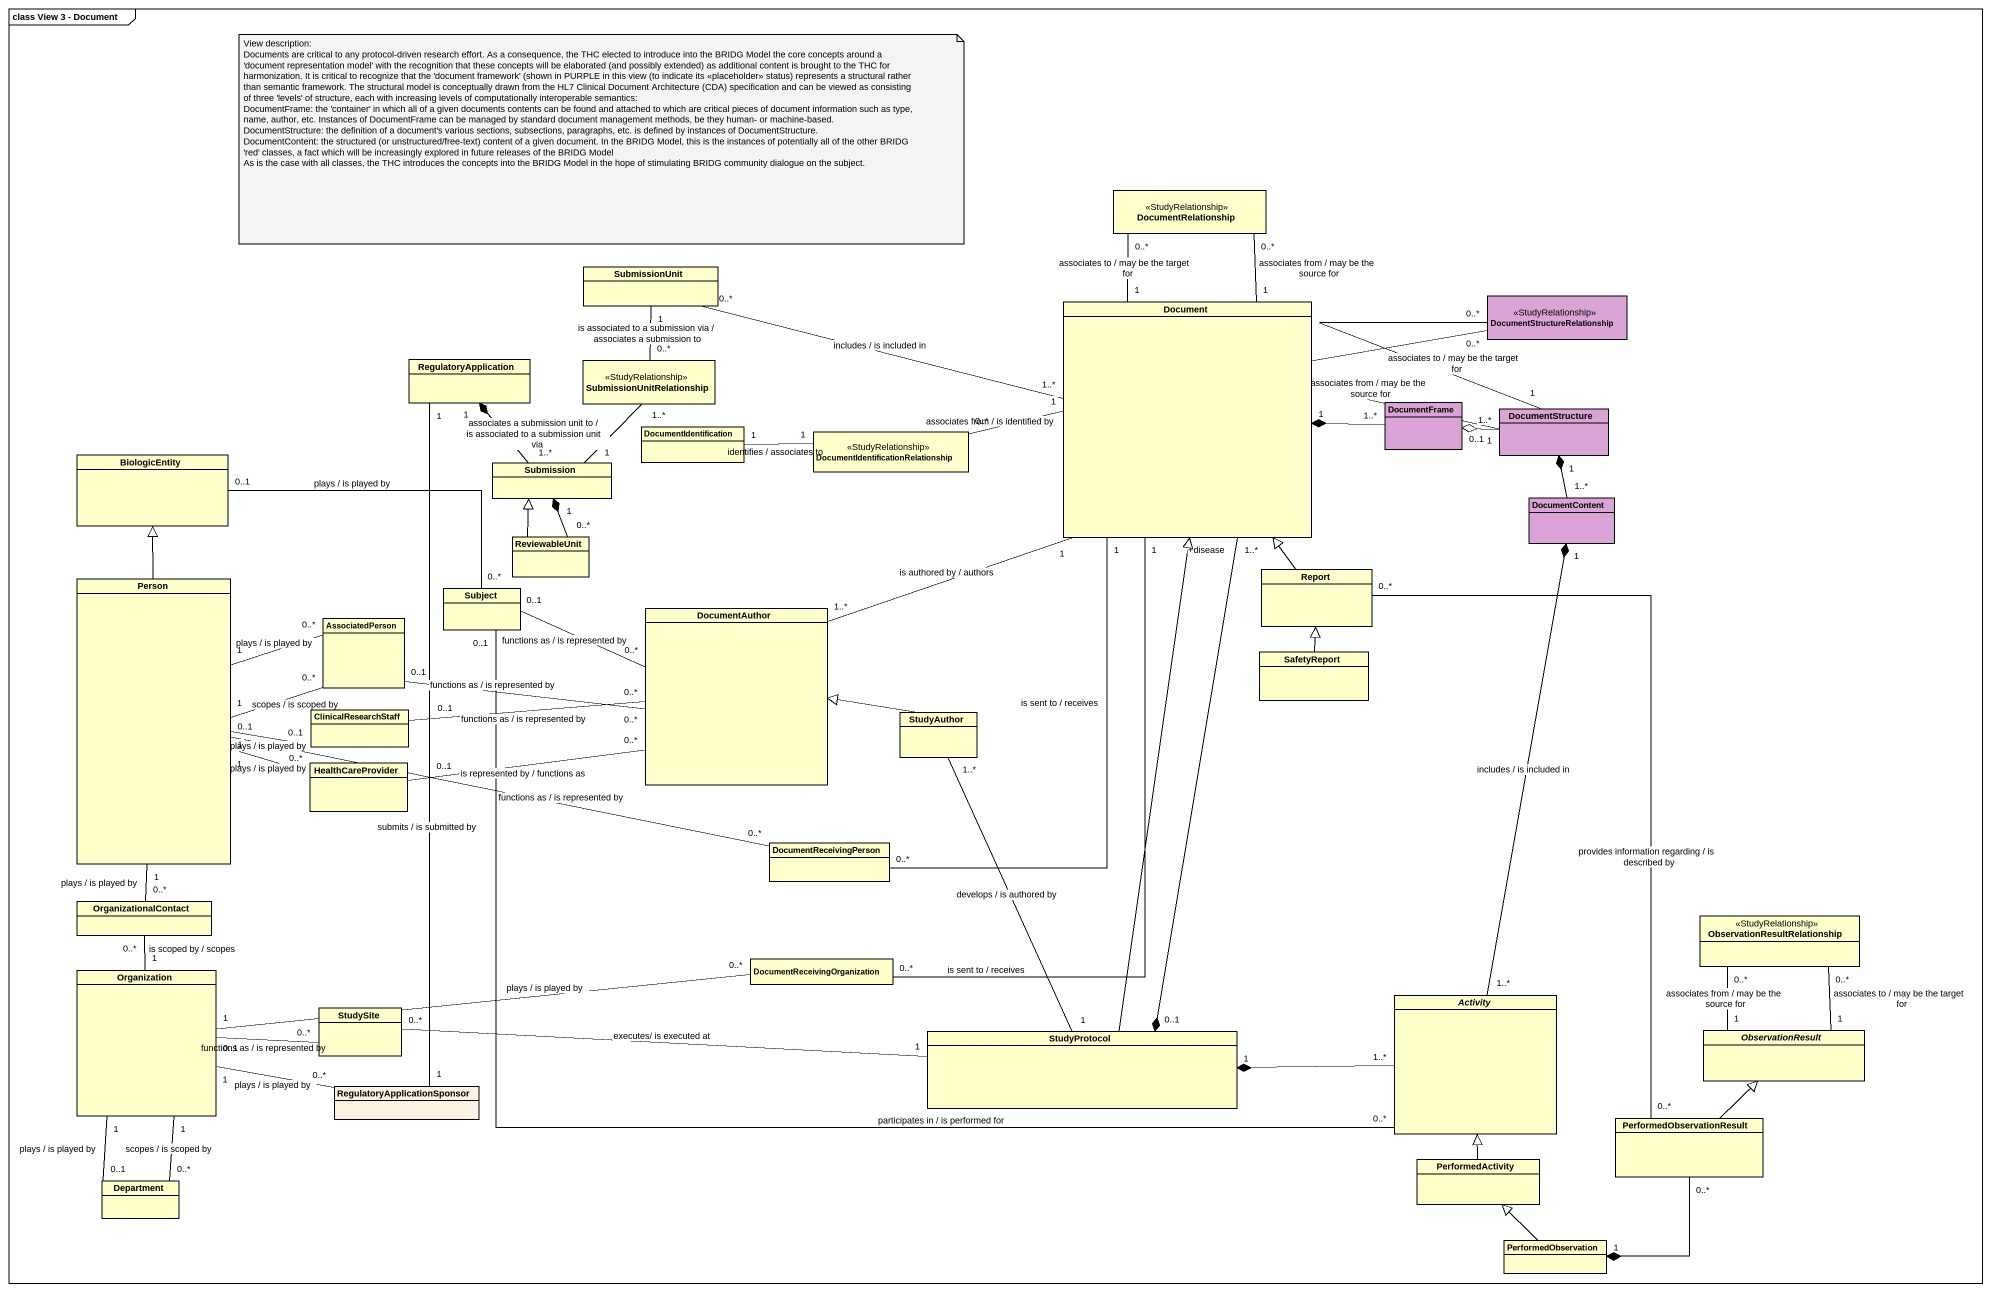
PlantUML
@startuml
mainframe class View 3 - Document
hide circle
hide empty members
class DocumentRelationship <<StudyRelationship>>
class SubmissionUnit
class Document
class "DocumentStructureRelationship" as DocumentStructureRelationshi <<StudyRelationship>> #DAA5D6
class RegulatoryApplication
class SubmissionUnitRelationship <<StudyRelationship>>
class DocumentIdentification
class DocumentFrame #DAA5D6
class DocumentStructure #DAA5D6
class BiologicEntity
class Submission
class "DocumentIdentificationRelationship" as DocumentIdentificationRelati <<StudyRelationship>>
class DocumentContent #DAA5D6
class ReviewableUnit
class "Person" as Person_
class Report
class AssociatedPerson
class Subject
class DocumentAuthor
class SafetyReport
class ClinicalResearchStaff
class StudyAuthor
class HealthCareProvider
class DocumentReceivingPerson
class OrganizationalContact
class "ObservationResultRelationship" as ObservationResultRelationshi <<StudyRelationship>>
class Organization
class "DocumentReceivingOrganization" as DocumentReceivingOrganizatio
class StudySite
abstract class Activity
class StudyProtocol
abstract class ObservationResult
class RegulatoryApplicationSponsor #FCF2E3
class PerformedObservationResult
class PerformedActivity
class Department
class PerformedObservation
DocumentRelationship "0..*" -- "1" Document : associates from / may be the source for
SubmissionUnit "0..*" -right- "1..*" Document : includes / is included in
Document "1" -up- "0..*" DocumentRelationship : associates to / may be the target for
Document "1" -left- "0..*" DocumentIdentificationRelati : associates from / is identified by
Document "+disease\n1..*" --* "0..1" StudyProtocol
DocumentStructureRelationshi "0..*" -- "1" DocumentStructure : associates to / may be the target for
SubmissionUnitRelationship "0..*" -up- "1" SubmissionUnit : is associated to a submission via / associates a submission to
DocumentIdentification "1" -right- "1" DocumentIdentificationRelati : identifies / associates to
DocumentFrame "1..*" -left-* "1" Document
DocumentFrame "0..1" o-right- "1..*" DocumentStructure
DocumentStructure "1" -up- "0..*" DocumentStructureRelationshi : associates from / may be the source for
BiologicEntity "0..1" -right- "0..*" Subject : plays / is played by
Submission "1..*" -up-* "1" RegulatoryApplication
Submission "1" -up- "1..*" SubmissionUnitRelationship : associates a submission unit to / is associated to a submission unit via
DocumentContent "1..*" -up-* "1" DocumentStructure
DocumentContent "1" *-- "1..*" Activity : includes / is included in
ReviewableUnit -up-|> Submission
ReviewableUnit "0..*" -up-* "1" Submission
Person_ -up-|> BiologicEntity
Person_ "1" -right- "0..*" AssociatedPerson : plays / is played by
Person_ "1" -right- "0..1" ClinicalResearchStaff : plays / is played by
Person_ "1" -right- "0..*" HealthCareProvider : plays / is played by
Person_ "0..1" -right- "0..*" DocumentReceivingPerson : functions as / is represented by
Person_ "1" -- "0..*" OrganizationalContact : plays / is played by
Report -up-|> Document
Report "0..*" -- "0..*" PerformedObservationResult : provides information regarding / is described by
AssociatedPerson "0..*" -left- "1" Person_ : scopes / is scoped by
AssociatedPerson "0..1" -right- "0..*" DocumentAuthor : functions as / is represented by
Subject "0..1" -right- "0..*" DocumentAuthor : functions as / is represented by
Subject "0..1" -right- "0..*" Activity : participates in / is performed for
DocumentAuthor "1..*" -up- "1" Document : is authored by / authors
SafetyReport -up-|> Report
ClinicalResearchStaff "0..1" -right- "0..*" DocumentAuthor : functions as / is represented by
StudyAuthor -left-|> DocumentAuthor
StudyAuthor "1..*" -- "1" StudyProtocol : develops / is authored by
HealthCareProvider "0..1" -right- "0..*" DocumentAuthor : is represented by / functions as
DocumentReceivingPerson "0..*" -up- "1" Document : is sent to / receives
ObservationResultRelationshi "0..*" -- "1" ObservationResult : associates from / may be the source for
ObservationResultRelationshi "0..*" -- "1" ObservationResult : associates to / may be the target for
Organization "1" -up- "0..*" OrganizationalContact : is scoped by / scopes
Organization "1" -right- "0..*" DocumentReceivingOrganizatio : plays / is played by
Organization "0..1" -right- "0..*" StudySite : functions as / is represented by
Organization "1" -right- "0..*" RegulatoryApplicationSponsor : plays / is played by
Organization "1" -- "0..*" Department : scopes / is scoped by
Organization "1" -- "0..1" Department : plays / is played by
DocumentReceivingOrganizatio "0..*" -up- "1" Document : is sent to / receives
StudySite "0..*" -right- "1" StudyProtocol : executes/ is executed at
Activity "1..*" -left-* "1" StudyProtocol
StudyProtocol -up-|> Document
RegulatoryApplicationSponsor "1" -up- "1" RegulatoryApplication : submits / is submitted by
PerformedObservationResult -up-|> ObservationResult
PerformedObservationResult "0..*" --* "1" PerformedObservation
PerformedActivity -up-|> Activity
PerformedObservation -up-|> PerformedActivity
note as N1
  View description:
  Documents are critical to any protocol-driven research effort. As a consequence, the THC elected to introduce into the BRIDG Model the core concepts around a 'document representation model' with the recognition that these concepts will be elaborated (and possibly extended) as additional content is brought to the THC for harmonization. It is critical to recognize that the 'document framework' (shown in PURPLE in this view (to indicate its <<placeholder>> status) represents a structural rather than semantic framework. The structural model is conceptually drawn from the HL7 Clinical Document Architecture (CDA) specification and can be viewed as consisting of three 'levels' of structure, each with increasing levels of computationally interoperable semantics:
  DocumentFrame: the 'container' in which all of a given documents contents can be found and attached to which are critical pieces of document information such as type, name, author, etc. Instances of DocumentFrame can be managed by standard document management methods, be they human- or machine-based.
  DocumentStructure: the definition of a document's various sections, subsections, paragraphs, etc. is defined by instances of DocumentStructure.
  DocumentContent: the structured (or unstructured/free-text) content of a given document. In the BRIDG Model, this is the instances of potentially all of the other BRIDG 'red' classes, a fact which will be increasingly explored in future releases of the BRIDG Model
  As is the case with all classes, the THC introduces the concepts into the BRIDG Model in the hope of stimulating BRIDG community dialogue on the subject.
end note
@enduml
